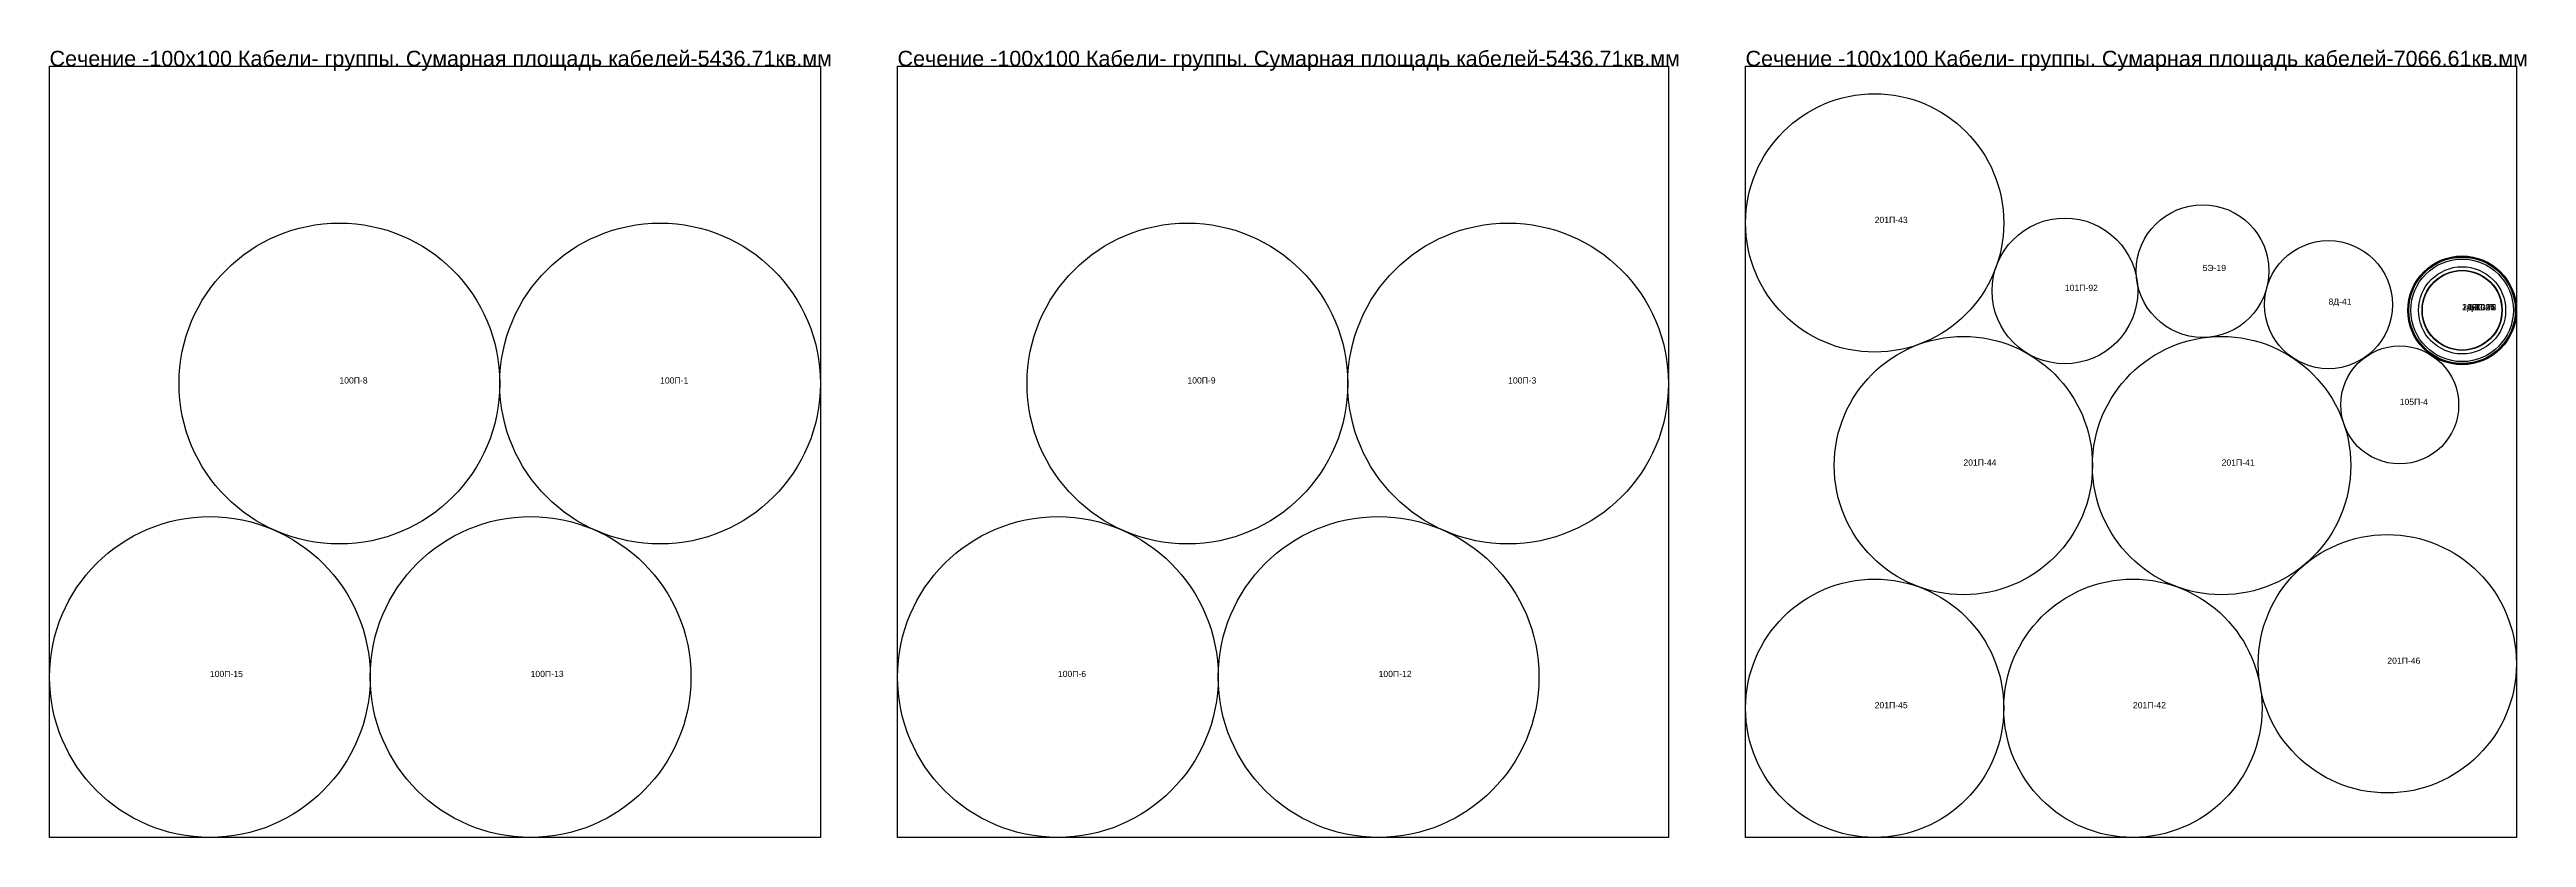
# Model space of a CAD drawing. Header units: millimetres. Extents: x -35117 to 70520, y -28859 to 27816.
# Drawn here: x -23125.9 to -22804.6, y 5274.6 to 5376.8 of the extents above; entities that cross this region are included whole.
import ezdxf

# ---------------------------------------------------------------- set-up
doc = ezdxf.new("R2010")
doc.units = ezdxf.units.MM
doc.layers.add('Выноски', color=7, linetype='Continuous')
doc.layers.add('ТРАССЫскрытые', color=7, linetype='Continuous')
doc.styles.get("Standard").update_dxf_attribs({"font": 'arial.ttf'})

msp = doc.modelspace()

# ---------------------------------------------------------------- linework, layer by layer
at = {"layer": 'Выноски', "color": 0}
for points in [[(-23125.89, 5374.615), (-23025.89, 5374.615), (-23025.89, 5274.615), (-23125.89, 5274.615)], [(-23125.89, 5374.615), (-23025.89, 5374.615), (-23025.89, 5274.615), (-23125.89, 5274.615)], [(-23015.89, 5374.615), (-22915.89, 5374.615), (-22915.89, 5274.615), (-23015.89, 5274.615)], [(-23015.89, 5374.615), (-22915.89, 5374.615), (-22915.89, 5274.615), (-23015.89, 5274.615)], [(-22905.89, 5374.615), (-22805.89, 5374.615), (-22805.89, 5274.615), (-22905.89, 5274.615)], [(-22905.89, 5374.615), (-22805.89, 5374.615), (-22805.89, 5274.615), (-22905.89, 5274.615)]]:
    msp.add_lwpolyline(points, close=True, dxfattribs=at)
at = {"layer": 'ТРАССЫскрытые', "color": 0}
for centre, radius in [((-22889.14, 5354.289), 16.75), ((-22846.601, 5348.057), 8.6), ((-23088.29, 5333.472), 20.8), ((-23046.69, 5333.472), 20.8), ((-22978.29, 5333.472), 20.8), ((-22936.69, 5333.472), 20.8), ((-22864.466, 5345.478), 9.45), ((-22830.274, 5343.694), 8.3), ((-22812.94, 5342.961), 7.05), ((-22812.94, 5342.961), 6.95), ((-22812.94, 5342.961), 6.9), ((-22812.94, 5342.961), 6.65), ((-22812.94, 5342.961), 5.65), ((-22812.94, 5342.961), 5.2), ((-22812.94, 5342.961), 5.15), ((-22877.634, 5322.827), 16.75), ((-22844.134, 5322.827), 16.75), ((-22821.036, 5330.692), 7.65), ((-23105.09, 5295.415), 20.8), ((-23063.49, 5295.415), 20.8), ((-22995.09, 5295.415), 20.8), ((-22953.49, 5295.415), 20.8), ((-22822.64, 5297.132), 16.75), ((-22889.14, 5291.365), 16.75), ((-22855.64, 5291.365), 16.75)]:
    msp.add_circle(centre, radius, dxfattribs=at)

# ---------------------------------------------------------------- texts
at = {"layer": 'Выноски', "color": 3}
for s, p in [('Сечение -100x100 Кабели- группы. Сумарная площадь кабелей-5436.71кв.мм', (-23125.89, 5374.615)), ('Сечение -100x100 Кабели- группы. Сумарная площадь кабелей-5436.71кв.мм', (-23015.89, 5374.615)), ('Сечение -100x100 Кабели- группы. Сумарная площадь кабелей-7066.61кв.мм', (-22905.89, 5374.615))]:
    msp.add_text(s, height=2, dxfattribs=at).set_placement(p)
at = {"layer": 'ТРАССЫскрытые', "color": 0}
for s, p in [('201П-43', (-22889.14, 5354.289)), ('5Э-19', (-22846.601, 5348.057)), ('101П-92', (-22864.466, 5345.478)), ('8Д-41', (-22830.274, 5343.694)), ('3Д-108', (-22812.94, 5342.961)), ('300П-34', (-22812.94, 5342.961)), ('24Я-3', (-22812.94, 5342.961)), ('105П-26', (-22812.94, 5342.961)), ('105П-27', (-22812.94, 5342.961)), ('105П-15', (-22812.94, 5342.961)), ('11СС-78', (-22812.94, 5342.961)), ('100П-8', (-23088.29, 5333.472)), ('100П-1', (-23046.69, 5333.472)), ('100П-9', (-22978.29, 5333.472)), ('100П-3', (-22936.69, 5333.472)), ('105П-4', (-22821.036, 5330.692)), ('201П-44', (-22877.634, 5322.827)), ('201П-41', (-22844.134, 5322.827)), ('100П-15', (-23105.09, 5295.415)), ('100П-13', (-23063.49, 5295.415)), ('100П-6', (-22995.09, 5295.415)), ('100П-12', (-22953.49, 5295.415)), ('201П-46', (-22822.64, 5297.132)), ('201П-45', (-22889.14, 5291.365)), ('201П-42', (-22855.64, 5291.365))]:
    msp.add_text(s, height=0.8, dxfattribs=at).set_placement(p)

doc.saveas('drawing.dxf')
